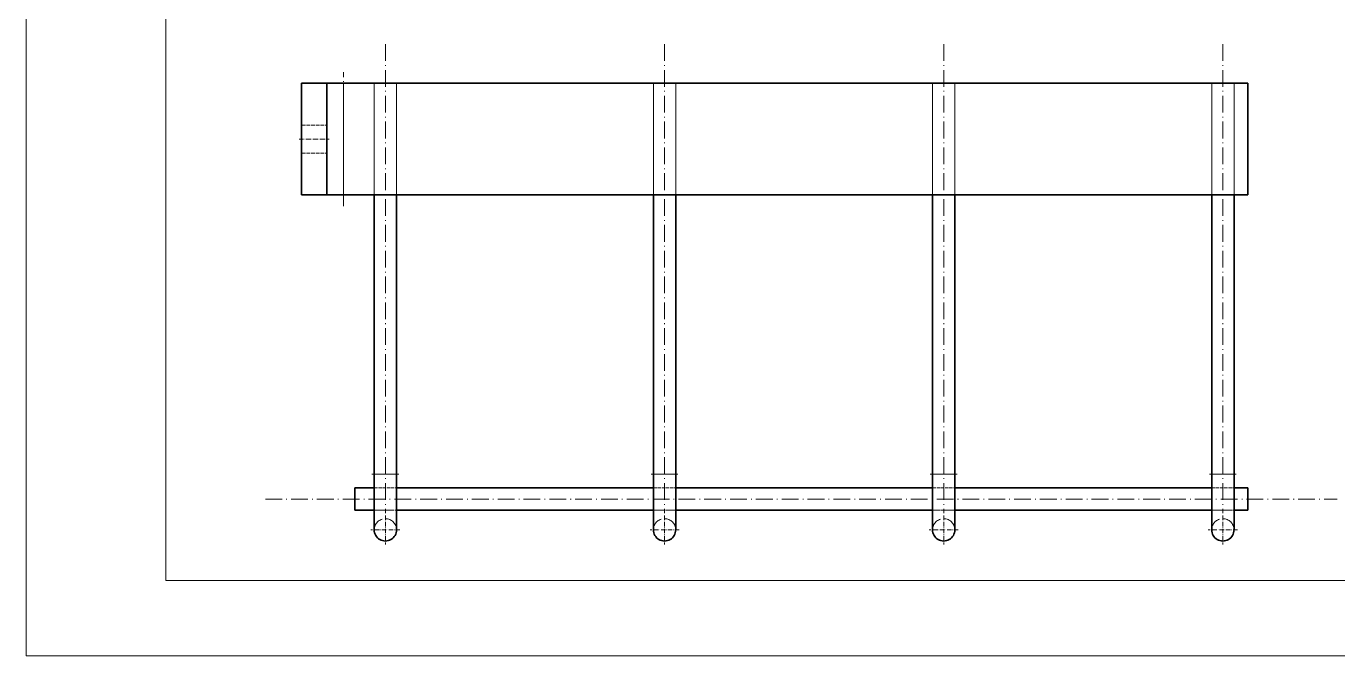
# Model space of a CAD drawing. Header units: millimetres. Extents: x -52562 to 104182, y -50696 to 39826.
# Drawn here: x -49877.7 to -49407.9, y 38874.8 to 39100.4 of the extents above; entities that cross this region are included whole.
import ezdxf

# ---------------------------------------------------------------- set-up
doc = ezdxf.new("R2010")
doc.units = ezdxf.units.MM
doc.header["$LTSCALE"] = 0.5
doc.linetypes.add('DASHDOT', pattern=[18.5, 12, -3, 0.5, -3])
doc.linetypes.add('DASHED', pattern=[15, 12, -3])
doc.layers.add('图框', color=7, linetype='Continuous', lineweight=18)
doc.layers.add('打印', color=7, linetype='Continuous', lineweight=15, plot=False)
doc.layers.add('打印-禁用', color=7, linetype='Continuous', lineweight=15, plot=False)

# ---------------------------------------------------------------- blocks, each defined once
blk = doc.blocks.new('GZDEH零件A3图框V01版')
at = {"layer": '图框', "linetype": 'Continuous'}
for p, q in [((2882.49, -1554.46), (2882.49, -1832.96)), ((2882.49, -1832.96), (3272.49, -1832.96))]:
    blk.add_line(p, q, dxfattribs=at)
at = {"layer": '打印-禁用', "linetype": 'Continuous'}
for p, q in [((2857.49, -1549.46), (2857.49, -1846.46)), ((2857.49, -1846.46), (3277.49, -1846.46))]:
    blk.add_line(p, q, dxfattribs=at)
blk = doc.blocks.new('DEH A3')
at = {"layer": '图框'}
blk.add_blockref('GZDEH零件A3图框V01版', (-2857.49, 1846.46), dxfattribs=at)

msp = doc.modelspace()

# ---------------------------------------------------------------- linework, layer by layer
at = {"color": 2, "linetype": 'DASHDOT', "lineweight": 13}
for p, q in [((-49749.079, 39093.936), (-49749.079, 38925.935)), ((-49649.079, 39093.936), (-49649.079, 38925.935)), ((-49549.079, 39093.936), (-49549.079, 38925.935)), ((-49449.079, 39093.936), (-49449.079, 38925.935)), ((-49764.079, 39035.935), (-49764.079, 39083.936)), ((-49792.079, 38930.936), (-49408.079, 38930.936))]:
    msp.add_line(p, q, dxfattribs=at)
at = {"color": 7, "lineweight": 35}
for p, q in [((-49779.079, 39039.936), (-49779.079, 39079.936)), ((-49770.079, 39039.936), (-49770.079, 39079.936)), ((-49764.079, 39079.936), (-49440.079, 39079.936)), ((-49440.079, 39039.936), (-49440.079, 39079.936)), ((-49764.079, 39039.936), (-49440.079, 39039.936)), ((-49753.079, 38939.936), (-49753.079, 39039.936)), ((-49753.079, 39039.936), (-49753.079, 38939.936)), ((-49745.079, 38939.936), (-49745.079, 39039.936)), ((-49653.079, 38939.936), (-49653.079, 39039.936)), ((-49653.079, 39039.936), (-49653.079, 38939.936)), ((-49645.079, 38939.936), (-49645.079, 39039.936)), ((-49553.079, 38939.936), (-49553.079, 39039.936)), ((-49553.079, 39039.936), (-49553.079, 38939.936)), ((-49545.079, 38939.936), (-49545.079, 39039.936)), ((-49453.079, 38939.936), (-49453.079, 39039.936)), ((-49453.079, 39039.936), (-49453.079, 38939.936)), ((-49445.079, 38939.936), (-49445.079, 39039.936)), ((-49753.079, 38919.936), (-49753.079, 38939.936)), ((-49745.079, 38919.936), (-49745.079, 38939.936)), ((-49653.079, 38919.936), (-49653.079, 38939.936)), ((-49645.079, 38919.936), (-49645.079, 38939.936)), ((-49553.079, 38919.936), (-49553.079, 38939.936)), ((-49545.079, 38919.936), (-49545.079, 38939.936)), ((-49453.079, 38919.936), (-49453.079, 38939.936)), ((-49445.079, 38919.936), (-49445.079, 38939.936)), ((-49745.079, 38934.936), (-49653.079, 38934.936)), ((-49745.079, 38934.936), (-49653.079, 38934.936)), ((-49645.079, 38934.936), (-49553.079, 38934.936)), ((-49645.079, 38934.936), (-49553.079, 38934.936)), ((-49545.079, 38934.936), (-49453.079, 38934.936)), ((-49545.079, 38934.936), (-49453.079, 38934.936)), ((-49745.079, 38926.936), (-49653.079, 38926.936)), ((-49645.079, 38926.936), (-49553.079, 38926.936)), ((-49545.079, 38926.936), (-49453.079, 38926.936))]:
    msp.add_line(p, q, dxfattribs=at)
at = {"color": 7, "lineweight": 35, "ltscale": 0.225}
for p, q in [((-49770.079, 39079.936), (-49779.079, 39079.936)), ((-49779.079, 39039.936), (-49770.079, 39039.936))]:
    msp.add_line(p, q, dxfattribs=at)
at = {"color": 7, "lineweight": 35, "ltscale": 0.15}
for p, q in [((-49764.079, 39079.936), (-49770.079, 39079.936)), ((-49764.079, 39039.936), (-49770.079, 39039.936))]:
    msp.add_line(p, q, dxfattribs=at)
at = {"color": 7, "lineweight": 13}
msp.add_line((-49764.079, 39039.936), (-49764.079, 39079.936), dxfattribs=at)
at = {"color": 1, "linetype": 'DASHED', "lineweight": 13}
for p, q in [((-49764.079, 39079.936), (-49764.079, 39039.936)), ((-49764.079, 39079.936), (-49764.079, 39039.936)), ((-49764.079, 39039.936), (-49764.079, 39079.936)), ((-49753.079, 39039.936), (-49753.079, 39079.936)), ((-49753.079, 39079.936), (-49753.079, 39039.936)), ((-49745.079, 39079.936), (-49745.079, 38939.936)), ((-49745.079, 39039.936), (-49745.079, 39079.936)), ((-49653.079, 39039.936), (-49653.079, 39079.936)), ((-49653.079, 39079.936), (-49653.079, 39039.936)), ((-49645.079, 39079.936), (-49645.079, 38939.936)), ((-49645.079, 39039.936), (-49645.079, 39079.936)), ((-49553.079, 39039.936), (-49553.079, 39079.936)), ((-49553.079, 39079.936), (-49553.079, 39039.936)), ((-49545.079, 39079.936), (-49545.079, 38939.936)), ((-49545.079, 39039.936), (-49545.079, 39079.936)), ((-49453.079, 39039.936), (-49453.079, 39079.936)), ((-49453.079, 39079.936), (-49453.079, 39039.936)), ((-49445.079, 39079.936), (-49445.079, 38939.936)), ((-49445.079, 39039.936), (-49445.079, 39079.936)), ((-49745.079, 38939.936), (-49745.079, 38919.936)), ((-49645.079, 38939.936), (-49645.079, 38919.936)), ((-49545.079, 38939.936), (-49545.079, 38919.936)), ((-49445.079, 38939.936), (-49445.079, 38919.936)), ((-49760.079, 38926.936), (-49440.079, 38926.936))]:
    msp.add_line(p, q, dxfattribs=at)
at = {"color": 1, "linetype": 'DASHED', "lineweight": 13, "ltscale": 0.2}
for p, q in [((-49753.079, 39079.936), (-49745.079, 39079.936)), ((-49653.079, 39079.936), (-49645.079, 39079.936)), ((-49553.079, 39079.936), (-49545.079, 39079.936)), ((-49453.079, 39079.936), (-49445.079, 39079.936)), ((-49753.079, 38934.936), (-49745.079, 38934.936)), ((-49753.079, 38934.936), (-49745.079, 38934.936)), ((-49753.079, 38934.936), (-49753.079, 38926.936)), ((-49653.079, 38934.936), (-49645.079, 38934.936)), ((-49653.079, 38934.936), (-49645.079, 38934.936)), ((-49653.079, 38934.936), (-49653.079, 38926.936)), ((-49553.079, 38934.936), (-49545.079, 38934.936)), ((-49553.079, 38934.936), (-49545.079, 38934.936)), ((-49553.079, 38934.936), (-49553.079, 38926.936)), ((-49453.079, 38934.936), (-49453.079, 38926.936)), ((-49453.079, 38934.936), (-49445.079, 38934.936)), ((-49453.079, 38934.936), (-49445.079, 38934.936)), ((-49753.079, 38926.936), (-49745.079, 38926.936)), ((-49653.079, 38926.936), (-49645.079, 38926.936)), ((-49553.079, 38926.936), (-49545.079, 38926.936)), ((-49453.079, 38926.936), (-49445.079, 38926.936))]:
    msp.add_line(p, q, dxfattribs=at)
at = {"color": 1, "linetype": 'DASHED', "lineweight": 13, "ltscale": 0.225}
for p, q in [((-49779.079, 39064.936), (-49770.079, 39064.936)), ((-49779.079, 39064.936), (-49770.079, 39064.936)), ((-49779.079, 39054.936), (-49770.079, 39054.936)), ((-49779.079, 39054.936), (-49770.079, 39054.936))]:
    msp.add_line(p, q, dxfattribs=at)
at = {"color": 2, "linetype": 'DASHDOT', "lineweight": 13, "ltscale": 0.270004}
msp.add_line((-49779.979, 39059.936), (-49769.179, 39059.936), dxfattribs=at)
at = {"color": 2, "linetype": 'DASHDOT', "lineweight": 13, "ltscale": 0.240002}
for p, q in [((-49753.879, 38939.936), (-49744.279, 38939.936)), ((-49653.879, 38939.936), (-49644.279, 38939.936)), ((-49553.879, 38939.936), (-49544.279, 38939.936)), ((-49453.879, 38939.936), (-49444.279, 38939.936))]:
    msp.add_line(p, q, dxfattribs=at)
at = {"color": 1, "linetype": 'DASHED', "lineweight": 13, "ltscale": 0.1}
for p, q in [((-49749.079, 38939.936), (-49753.079, 38939.936)), ((-49749.079, 38939.936), (-49753.079, 38939.936)), ((-49753.079, 38939.936), (-49749.079, 38939.936)), ((-49745.079, 38939.936), (-49749.079, 38939.936)), ((-49745.079, 38939.936), (-49749.079, 38939.936)), ((-49749.079, 38939.936), (-49745.079, 38939.936)), ((-49649.079, 38939.936), (-49653.079, 38939.936)), ((-49649.079, 38939.936), (-49653.079, 38939.936)), ((-49653.079, 38939.936), (-49649.079, 38939.936)), ((-49645.079, 38939.936), (-49649.079, 38939.936)), ((-49645.079, 38939.936), (-49649.079, 38939.936)), ((-49649.079, 38939.936), (-49645.079, 38939.936)), ((-49549.079, 38939.936), (-49553.079, 38939.936)), ((-49549.079, 38939.936), (-49553.079, 38939.936)), ((-49553.079, 38939.936), (-49549.079, 38939.936)), ((-49545.079, 38939.936), (-49549.079, 38939.936)), ((-49545.079, 38939.936), (-49549.079, 38939.936)), ((-49549.079, 38939.936), (-49545.079, 38939.936)), ((-49449.079, 38939.936), (-49453.079, 38939.936)), ((-49449.079, 38939.936), (-49453.079, 38939.936)), ((-49453.079, 38939.936), (-49449.079, 38939.936)), ((-49445.079, 38939.936), (-49449.079, 38939.936)), ((-49445.079, 38939.936), (-49449.079, 38939.936)), ((-49449.079, 38939.936), (-49445.079, 38939.936))]:
    msp.add_line(p, q, dxfattribs=at)
at = {"color": 7, "lineweight": 13, "ltscale": 0.1}
for p, q in [((-49753.079, 38939.936), (-49749.079, 38939.936)), ((-49749.079, 38939.936), (-49745.079, 38939.936)), ((-49653.079, 38939.936), (-49649.079, 38939.936)), ((-49649.079, 38939.936), (-49645.079, 38939.936)), ((-49553.079, 38939.936), (-49549.079, 38939.936)), ((-49549.079, 38939.936), (-49545.079, 38939.936)), ((-49453.079, 38939.936), (-49449.079, 38939.936)), ((-49449.079, 38939.936), (-49445.079, 38939.936))]:
    msp.add_line(p, q, dxfattribs=at)
at = {"color": 7, "lineweight": 35, "ltscale": 0.125}
for p, q in [((-49753.079, 38939.936), (-49753.079, 38934.936)), ((-49653.079, 38939.936), (-49653.079, 38934.936)), ((-49553.079, 38939.936), (-49553.079, 38934.936)), ((-49453.079, 38939.936), (-49453.079, 38934.936))]:
    msp.add_line(p, q, dxfattribs=at)
at = {"color": 7, "lineweight": 35, "ltscale": 0.1}
for p, q in [((-49760.079, 38930.936), (-49760.079, 38934.936)), ((-49440.079, 38934.936), (-49440.079, 38930.936)), ((-49760.079, 38926.936), (-49760.079, 38930.936)), ((-49440.079, 38930.936), (-49440.079, 38926.936))]:
    msp.add_line(p, q, dxfattribs=at)
at = {"color": 7, "lineweight": 35, "ltscale": 0.175006}
for p, q in [((-49760.079, 38934.936), (-49753.079, 38934.936)), ((-49760.079, 38934.936), (-49753.079, 38934.936)), ((-49760.079, 38926.936), (-49753.079, 38926.936)), ((-49453.079, 38926.936), (-49453.079, 38919.936))]:
    msp.add_line(p, q, dxfattribs=at)
at = {"color": 7, "lineweight": 35, "ltscale": 0.124994}
for p, q in [((-49445.079, 38934.936), (-49440.079, 38934.936)), ((-49445.079, 38934.936), (-49440.079, 38934.936)), ((-49445.079, 38926.936), (-49440.079, 38926.936))]:
    msp.add_line(p, q, dxfattribs=at)
at = {"color": 7, "lineweight": 35, "ltscale": 0.175}
for p, q in [((-49753.079, 38926.936), (-49753.079, 38919.936)), ((-49653.079, 38926.936), (-49653.079, 38919.936)), ((-49553.079, 38926.936), (-49553.079, 38919.936))]:
    msp.add_line(p, q, dxfattribs=at)
at = {"color": 2, "linetype": 'DASHDOT', "lineweight": 13, "ltscale": 0.260004}
for p, q in [((-49749.079, 38925.136), (-49749.079, 38914.736)), ((-49649.079, 38925.136), (-49649.079, 38914.736)), ((-49549.079, 38925.136), (-49549.079, 38914.736))]:
    msp.add_line(p, q, dxfattribs=at)
at = {"color": 2, "linetype": 'DASHDOT', "lineweight": 13, "ltscale": 0.259998}
for p, q in [((-49449.079, 38925.136), (-49449.079, 38914.736)), ((-49743.879, 38919.936), (-49754.279, 38919.936)), ((-49643.879, 38919.936), (-49654.279, 38919.936)), ((-49543.879, 38919.936), (-49554.279, 38919.936)), ((-49443.879, 38919.936), (-49454.279, 38919.936))]:
    msp.add_line(p, q, dxfattribs=at)
at = {"color": 1, "linetype": 'DASHED', "lineweight": 13}
for centre in [(-49749.079, 38919.936), (-49649.079, 38919.936), (-49549.079, 38919.936), (-49449.079, 38919.936)]:
    msp.add_arc(centre, 4, 0, 179.99999, dxfattribs=at)
at = {"color": 7, "lineweight": 35}
for centre in [(-49749.079, 38919.936), (-49649.079, 38919.936), (-49549.079, 38919.936), (-49449.079, 38919.936)]:
    msp.add_arc(centre, 4, 179.99999, 0, dxfattribs=at)
at = {"layer": '打印'}
msp.add_lwpolyline([(-49877.737, 39468.821), (-49037.737, 39468.821), (-49037.737, 38874.821), (-49877.737, 38874.821)], close=True, dxfattribs=at)

# ---------------------------------------------------------------- block references
at = {"layer": '图框', "xscale": 2, "yscale": 2, "zscale": 2}
msp.add_blockref('DEH A3', (-49877.737, 38874.821), dxfattribs=at)

doc.saveas('drawing.dxf')
